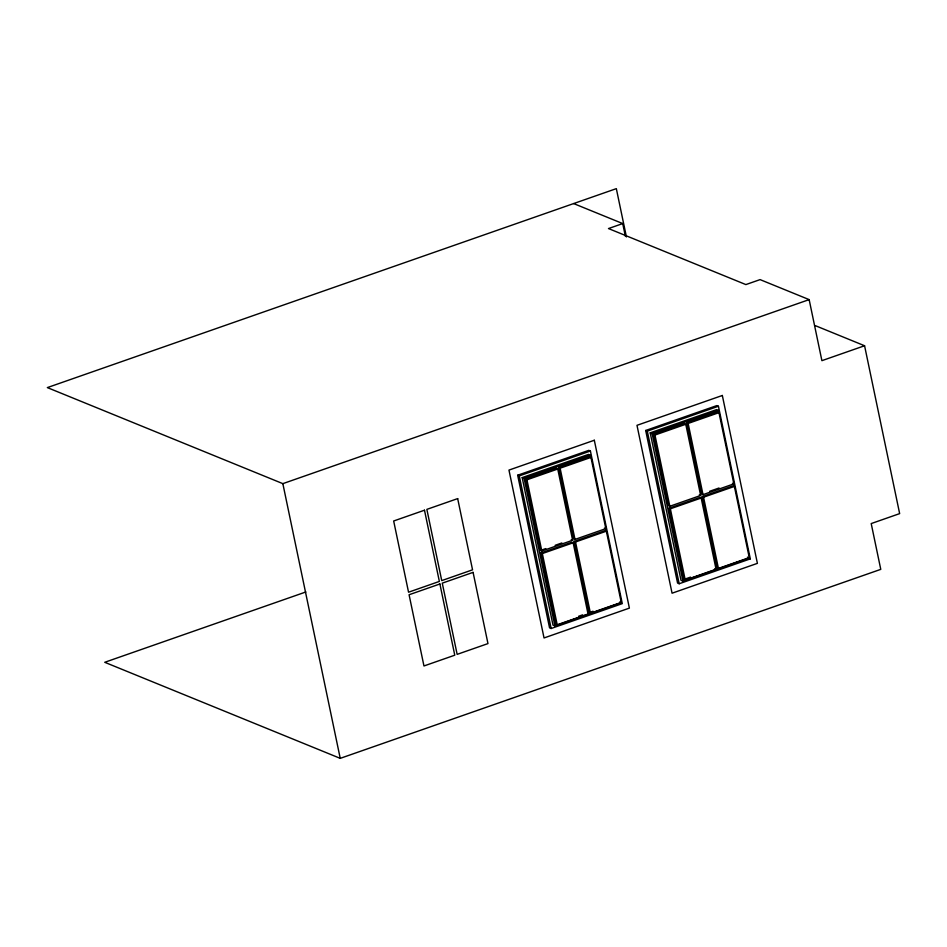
<?xml version="1.0" encoding="UTF-8"?>
<svg xmlns="http://www.w3.org/2000/svg" width="947" height="947" viewBox="0 0 947 947"><rect width="100%" height="100%" fill="white"/><g stroke="black" fill="none" stroke-linecap="round" stroke-linejoin="round"><path stroke-width="1.42" d="M625.387 236.359L622.724 223.575L608.495 228.558L745.869 284.585L760.086 279.614L809.152 299.619L821.901 360.665L864.575 345.75L899.65 513.617L871.204 523.573L880.769 569.36L340.233 758.358L104.738 662.296L305.869 591.97M626.417 236.916L616.331 188.642L47.35 387.595L282.845 483.645L809.152 299.619M517.666 475.228L588.797 450.358L590.407 451.021L622.286 603.63L551.166 628.5L549.556 627.849L517.666 475.228L519.276 475.891L590.407 451.021M645.688 430.471L716.82 405.6L718.43 406.251L750.308 558.872L679.188 583.743L677.578 583.08L645.688 430.471L647.298 431.122L718.43 406.251M522.188 477.596L588.561 454.394L590.478 455.176L621.303 602.706L554.918 625.908L553.001 625.127L522.188 477.596L524.093 478.389L590.478 455.176M650.198 432.838L716.583 409.625L718.501 410.406L749.326 557.937L682.941 581.15L681.023 580.369L650.198 432.838L652.116 433.619L718.501 410.406M525.549 479.241L556.374 468.469L557.747 469.025L572.627 540.252L541.814 551.024L540.429 550.456L525.549 479.241L526.934 479.798L557.747 469.025M558.742 467.64L589.555 456.856L590.94 457.425L560.115 468.197L558.742 467.64L573.622 538.855L574.995 539.423L605.82 528.639L604.435 528.083M653.572 434.484L684.397 423.7L685.77 424.268L700.65 495.482L669.825 506.266L668.452 505.698L653.572 434.484L654.957 435.04L685.77 424.268M686.764 422.871L717.577 412.099L718.962 412.655L688.138 423.439L686.764 422.871L701.644 494.097L703.017 494.654L733.842 483.881L732.457 483.313M540.429 550.456L545.792 548.585M555.167 545.306L561.867 542.962M709.682 491.28L719.057 488.001M540.962 553.001L571.775 542.229L573.16 542.797L588.04 614.011L557.215 624.783L555.842 624.227L540.962 553.001L542.335 553.569L573.16 542.797M574.154 541.4L604.967 530.628L606.352 531.184L575.527 541.968L574.154 541.4L589.034 612.614L590.407 613.183L621.232 602.41L619.847 601.842M668.984 508.243L699.797 497.471L701.182 498.027L716.062 569.254L685.237 580.026L683.864 579.457L668.984 508.243L670.358 508.799L701.182 498.027M702.177 496.642L732.99 485.858L734.375 486.427L703.55 497.199L702.177 496.642L717.057 567.857L718.43 568.425L749.255 557.641M578.617 616.26L582.642 614.852M589.034 612.614L593.047 611.217M683.864 579.457L690.564 577.125M573.657 203.569L622.724 223.575M815.521 325.732L864.575 345.75M699.265 494.926L700.65 495.482M747.408 557.156L749.326 557.937M748.698 558.209L750.308 558.872M714.677 568.685L716.062 569.254M571.254 539.683L572.627 540.252M688.138 423.439L703.017 494.654M703.55 497.199L718.43 568.425M654.957 435.04L669.825 506.266M670.358 508.799L685.237 580.026M652.116 433.619L682.941 581.15M647.298 431.122L679.188 583.743M560.115 468.197L574.995 539.423M575.527 541.968L590.407 613.183M526.934 479.798L541.814 551.024M542.335 553.569L557.215 624.783M524.093 478.389L554.918 625.908M519.276 475.891L551.166 628.5M282.845 483.645L340.233 758.358M594.314 440.248L508.965 470.091L544.04 637.958L629.388 608.116L594.314 440.248M722.336 395.479L636.988 425.321L672.062 593.201L757.399 563.358L722.336 395.479M424.493 510.208L393.668 520.992L408.548 592.206L439.361 581.434L424.493 510.208M457.673 498.607L426.86 509.379L441.74 580.606L472.553 569.822L457.673 498.607M439.893 583.979L409.08 594.752L423.96 665.966L454.773 655.194L439.893 583.979M473.086 572.367L442.273 583.151L457.152 654.365L487.965 643.593L473.086 572.367"/></g></svg>
